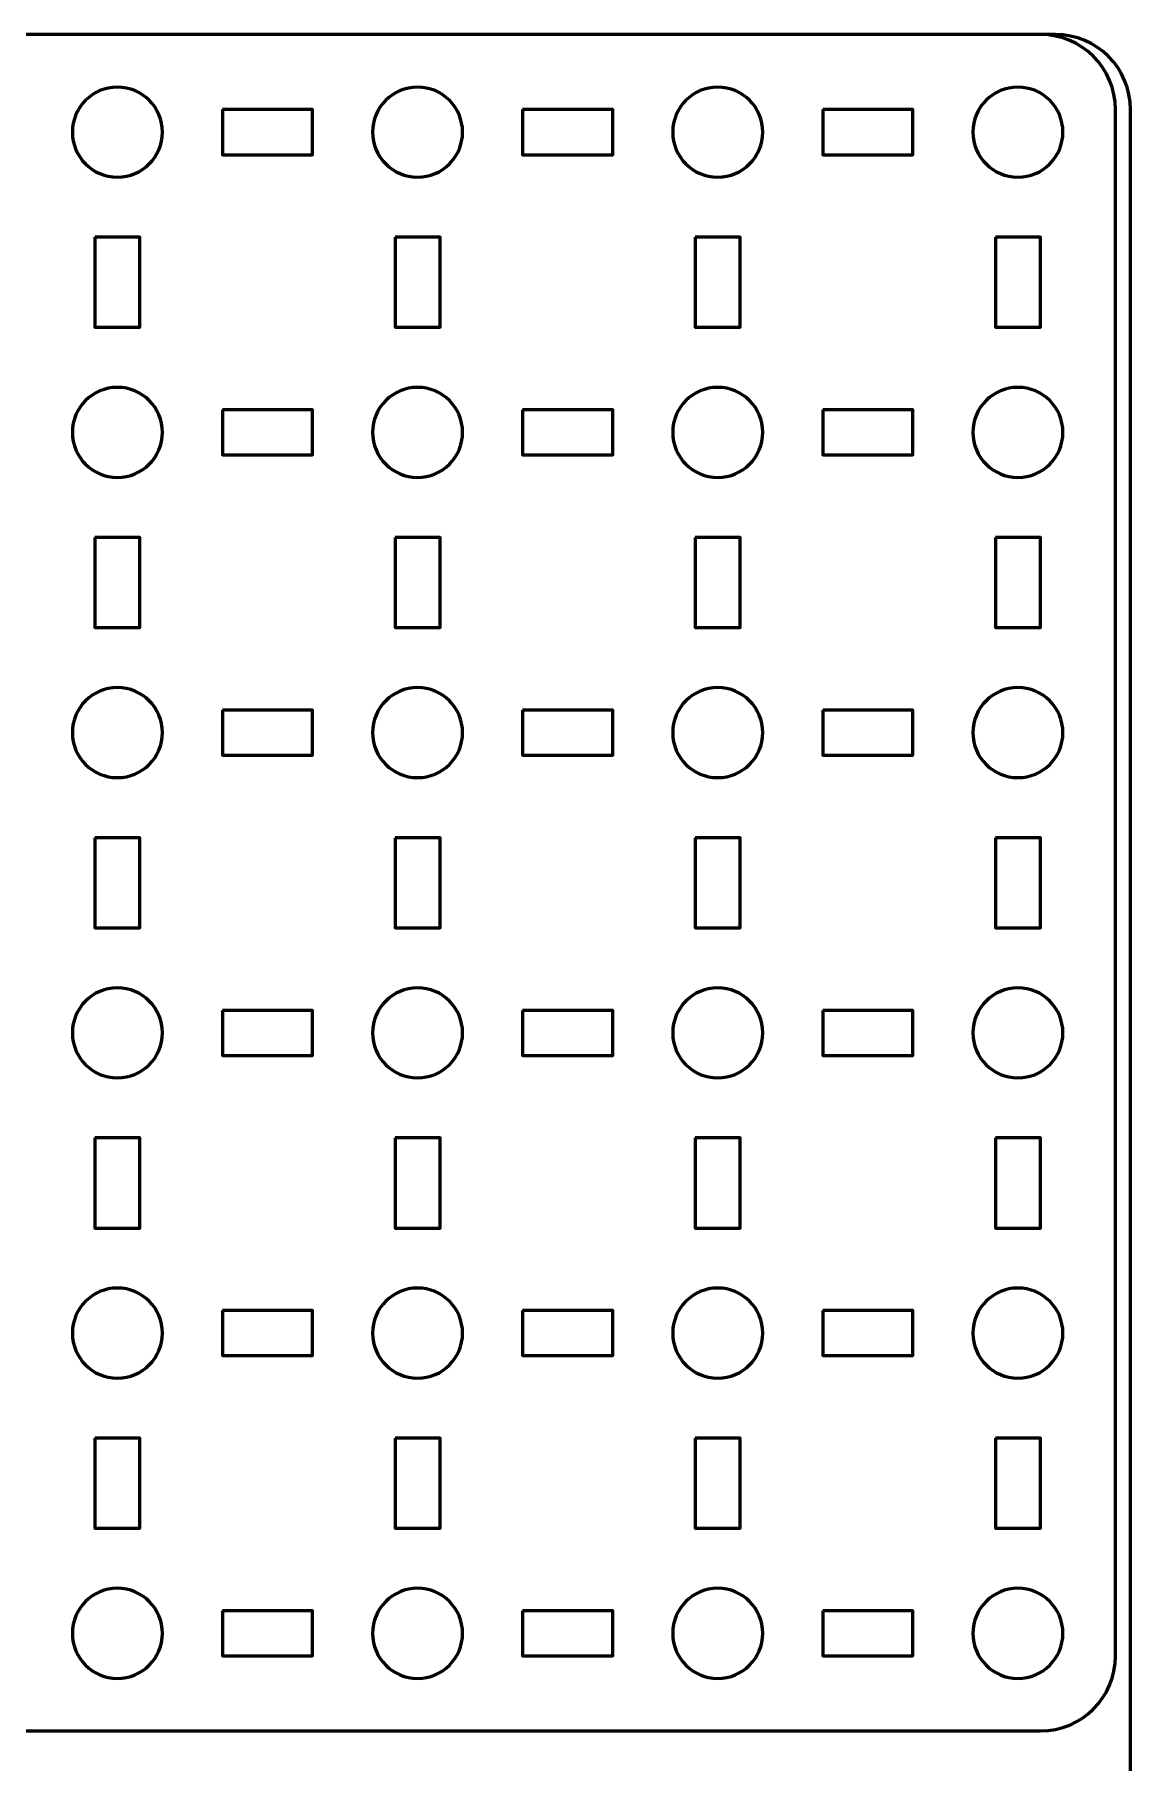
# Model space of a CAD drawing. Header units: centimetres. Extents: x -17.9 to -3.1, y -25.3 to -4.3.
# Drawn here: x -10.4 to -3.1, y -15.86 to -4.35 of the extents above; entities that cross this region are included whole.
import ezdxf

# ---------------------------------------------------------------- set-up
doc = ezdxf.new("R2010")
doc.units = ezdxf.units.CM
doc.header["$MEASUREMENT"] = 0
doc.layers.add('Layer 1', color=7, linetype='Continuous')

msp = doc.modelspace()

# ---------------------------------------------------------------- linework, layer by layer
at = {"layer": 'Layer 1', "color": 22, "lineweight": 53}
msp.add_open_spline([(-17.90003, -24.8499), (-17.90003, -24.8499), (-17.90003, -4.84994), (-17.90003, -4.84994), (-17.90003, -4.84994), (-17.90003, -4.57297), (-17.67694, -4.34998), (-17.39994, -4.34998), (-17.39994, -4.34998), (-17.39994, -4.34998), (-3.60007, -4.34998), (-3.60007, -4.34998), (-3.60007, -4.34998), (-3.32293, -4.34998), (-3.09997, -4.57297), (-3.09997, -4.84994), (-3.09997, -4.84994), (-3.09997, -4.84994), (-3.09997, -24.8499), (-3.09997, -24.8499), (-3.09997, -24.8499), (-3.09997, -25.1269), (-3.32293, -25.34999), (-3.60007, -25.34999), (-3.60007, -25.34999), (-3.60007, -25.34999), (-17.39994, -25.34999), (-17.39994, -25.34999), (-17.39994, -25.34999), (-17.67694, -25.34999), (-17.90003, -25.1269), (-17.90003, -24.8499)], degree=3, knots=[0, 0, 0, 0, 0.125, 0.125, 0.125, 0.125, 0.25, 0.25, 0.25, 0.25, 0.375, 0.375, 0.375, 0.375, 0.5, 0.5, 0.5, 0.5, 0.625, 0.625, 0.625, 0.625, 0.75, 0.75, 0.75, 0.75, 0.875, 0.875, 0.875, 0.875, 1, 1, 1, 1], dxfattribs=at)
at = {"layer": 'Layer 1', "color": 2, "lineweight": 53}
msp.add_open_spline([(-13.99992, -4.34998), (-13.99992, -4.34998), (-3.69994, -4.34998), (-3.69994, -4.34998), (-3.69994, -4.34998), (-3.42294, -4.34998), (-3.19998, -4.57308), (-3.19998, -4.85008), (-3.19998, -4.85008), (-3.19998, -4.85008), (-3.19998, -15.15006), (-3.19998, -15.15006), (-3.19998, -15.15006), (-3.19998, -15.42706), (-3.42294, -15.65002), (-3.69994, -15.65002), (-3.69994, -15.65002), (-3.69994, -15.65002), (-13.99992, -15.65002), (-13.99992, -15.65002), (-13.99992, -15.65002), (-14.27692, -15.65002), (-14.50002, -15.42706), (-14.50002, -15.15006), (-14.50002, -15.15006), (-14.50002, -15.15006), (-14.50002, -4.85008), (-14.50002, -4.85008), (-14.50002, -4.85008), (-14.50002, -4.57308), (-14.27692, -4.34998), (-13.99992, -4.34998)], degree=3, knots=[0, 0, 0, 0, 0.125, 0.125, 0.125, 0.125, 0.25, 0.25, 0.25, 0.25, 0.375, 0.375, 0.375, 0.375, 0.5, 0.5, 0.5, 0.5, 0.625, 0.625, 0.625, 0.625, 0.75, 0.75, 0.75, 0.75, 0.875, 0.875, 0.875, 0.875, 1, 1, 1, 1], dxfattribs=at)
at = {"layer": 'Layer 1', "lineweight": 53}
for points in [[(-9.54998, -5.00001), (-9.54998, -5.16578), (-9.68432, -5.30001), (-9.84998, -5.30001), (-9.84998, -5.30001), (-10.01561, -5.30001), (-10.14999, -5.16578), (-10.14999, -5.00001), (-10.14999, -5.00001), (-10.14999, -4.83434), (-10.01561, -4.70001), (-9.84998, -4.70001), (-9.84998, -4.70001), (-9.68432, -4.70001), (-9.54998, -4.83434), (-9.54998, -5.00001)], [(-7.55001, -5.00001), (-7.55001, -5.16578), (-7.68425, -5.30001), (-7.85002, -5.30001), (-7.85002, -5.30001), (-8.01568, -5.30001), (-8.15002, -5.16578), (-8.15002, -5.00001), (-8.15002, -5.00001), (-8.15002, -4.83434), (-8.01568, -4.70001), (-7.85002, -4.70001), (-7.85002, -4.70001), (-7.68425, -4.70001), (-7.55001, -4.83434), (-7.55001, -5.00001)], [(-5.54994, -5.00001), (-5.54994, -5.16578), (-5.68431, -5.30001), (-5.84994, -5.30001), (-5.84994, -5.30001), (-6.01571, -5.30001), (-6.14994, -5.16578), (-6.14994, -5.00001), (-6.14994, -5.00001), (-6.14994, -4.83434), (-6.01571, -4.70001), (-5.84994, -4.70001), (-5.84994, -4.70001), (-5.68431, -4.70001), (-5.54994, -4.83434), (-5.54994, -5.00001)], [(-3.55001, -5.00001), (-3.55001, -5.16578), (-3.68435, -5.30001), (-3.84997, -5.30001), (-3.84997, -5.30001), (-4.01564, -5.30001), (-4.14998, -5.16578), (-4.14998, -5.00001), (-4.14998, -5.00001), (-4.14998, -4.83434), (-4.01564, -4.70001), (-3.84997, -4.70001), (-3.84997, -4.70001), (-3.68435, -4.70001), (-3.55001, -4.83434), (-3.55001, -5.00001)], [(-9.14993, -4.85008), (-9.14993, -4.85008), (-8.54993, -4.85008), (-8.54993, -4.85008), (-8.54993, -4.85008), (-8.54993, -4.85008), (-8.54993, -5.15008), (-8.54993, -5.15008), (-8.54993, -5.15008), (-8.54993, -5.15008), (-9.14993, -5.15008), (-9.14993, -5.15008), (-9.14993, -5.15008), (-9.14993, -5.15008), (-9.14993, -4.85008), (-9.14993, -4.85008)], [(-7.14996, -4.85008), (-7.14996, -4.85008), (-6.54996, -4.85008), (-6.54996, -4.85008), (-6.54996, -4.85008), (-6.54996, -4.85008), (-6.54996, -5.15008), (-6.54996, -5.15008), (-6.54996, -5.15008), (-6.54996, -5.15008), (-7.14996, -5.15008), (-7.14996, -5.15008), (-7.14996, -5.15008), (-7.14996, -5.15008), (-7.14996, -4.85008), (-7.14996, -4.85008)], [(-5.15003, -4.85008), (-5.15003, -4.85008), (-4.55003, -4.85008), (-4.55003, -4.85008), (-4.55003, -4.85008), (-4.55003, -4.85008), (-4.55003, -5.15008), (-4.55003, -5.15008), (-4.55003, -5.15008), (-4.55003, -5.15008), (-5.15003, -5.15008), (-5.15003, -5.15008), (-5.15003, -5.15008), (-5.15003, -5.15008), (-5.15003, -4.85008), (-5.15003, -4.85008)], [(-10.00006, -5.70003), (-10.00006, -5.70003), (-9.70005, -5.70003), (-9.70005, -5.70003), (-9.70005, -5.70003), (-9.70005, -5.70003), (-9.70005, -6.30003), (-9.70005, -6.30003), (-9.70005, -6.30003), (-9.70005, -6.30003), (-10.00006, -6.30003), (-10.00006, -6.30003), (-10.00006, -6.30003), (-10.00006, -6.30003), (-10.00006, -5.70003), (-10.00006, -5.70003)], [(-7.99995, -5.70003), (-7.99995, -5.70003), (-7.69994, -5.70003), (-7.69994, -5.70003), (-7.69994, -5.70003), (-7.69994, -5.70003), (-7.69994, -6.30003), (-7.69994, -6.30003), (-7.69994, -6.30003), (-7.69994, -6.30003), (-7.99995, -6.30003), (-7.99995, -6.30003), (-7.99995, -6.30003), (-7.99995, -6.30003), (-7.99995, -5.70003), (-7.99995, -5.70003)], [(-6.00001, -5.70003), (-6.00001, -5.70003), (-5.70001, -5.70003), (-5.70001, -5.70003), (-5.70001, -5.70003), (-5.70001, -5.70003), (-5.70001, -6.30003), (-5.70001, -6.30003), (-5.70001, -6.30003), (-5.70001, -6.30003), (-6.00001, -6.30003), (-6.00001, -6.30003), (-6.00001, -6.30003), (-6.00001, -6.30003), (-6.00001, -5.70003), (-6.00001, -5.70003)], [(-3.99991, -5.70003), (-3.99991, -5.70003), (-3.6999, -5.70003), (-3.6999, -5.70003), (-3.6999, -5.70003), (-3.6999, -5.70003), (-3.6999, -6.30003), (-3.6999, -6.30003), (-3.6999, -6.30003), (-3.6999, -6.30003), (-3.99991, -6.30003), (-3.99991, -6.30003), (-3.99991, -6.30003), (-3.99991, -6.30003), (-3.99991, -5.70003), (-3.99991, -5.70003)], [(-9.54998, -7.00008), (-9.54998, -7.16571), (-9.68432, -7.30009), (-9.84998, -7.30009), (-9.84998, -7.30009), (-10.01561, -7.30009), (-10.14999, -7.16571), (-10.14999, -7.00008), (-10.14999, -7.00008), (-10.14999, -6.83431), (-10.01561, -6.70008), (-9.84998, -6.70008), (-9.84998, -6.70008), (-9.68432, -6.70008), (-9.54998, -6.83431), (-9.54998, -7.00008)], [(-7.55001, -7.00008), (-7.55001, -7.16571), (-7.68425, -7.30009), (-7.85002, -7.30009), (-7.85002, -7.30009), (-8.01568, -7.30009), (-8.15002, -7.16571), (-8.15002, -7.00008), (-8.15002, -7.00008), (-8.15002, -6.83431), (-8.01568, -6.70008), (-7.85002, -6.70008), (-7.85002, -6.70008), (-7.68425, -6.70008), (-7.55001, -6.83431), (-7.55001, -7.00008)], [(-5.54994, -7.00008), (-5.54994, -7.16571), (-5.68431, -7.30009), (-5.84994, -7.30009), (-5.84994, -7.30009), (-6.01571, -7.30009), (-6.14994, -7.16571), (-6.14994, -7.00008), (-6.14994, -7.00008), (-6.14994, -6.83431), (-6.01571, -6.70008), (-5.84994, -6.70008), (-5.84994, -6.70008), (-5.68431, -6.70008), (-5.54994, -6.83431), (-5.54994, -7.00008)], [(-3.55001, -7.00008), (-3.55001, -7.16571), (-3.68435, -7.30009), (-3.84997, -7.30009), (-3.84997, -7.30009), (-4.01564, -7.30009), (-4.14998, -7.16571), (-4.14998, -7.00008), (-4.14998, -7.00008), (-4.14998, -6.83431), (-4.01564, -6.70008), (-3.84997, -6.70008), (-3.84997, -6.70008), (-3.68435, -6.70008), (-3.55001, -6.83431), (-3.55001, -7.00008)], [(-9.14993, -6.85001), (-9.14993, -6.85001), (-8.54993, -6.85001), (-8.54993, -6.85001), (-8.54993, -6.85001), (-8.54993, -6.85001), (-8.54993, -7.15001), (-8.54993, -7.15001), (-8.54993, -7.15001), (-8.54993, -7.15001), (-9.14993, -7.15001), (-9.14993, -7.15001), (-9.14993, -7.15001), (-9.14993, -7.15001), (-9.14993, -6.85001), (-9.14993, -6.85001)], [(-7.14996, -6.85001), (-7.14996, -6.85001), (-6.54996, -6.85001), (-6.54996, -6.85001), (-6.54996, -6.85001), (-6.54996, -6.85001), (-6.54996, -7.15001), (-6.54996, -7.15001), (-6.54996, -7.15001), (-6.54996, -7.15001), (-7.14996, -7.15001), (-7.14996, -7.15001), (-7.14996, -7.15001), (-7.14996, -7.15001), (-7.14996, -6.85001), (-7.14996, -6.85001)], [(-5.15003, -6.85001), (-5.15003, -6.85001), (-4.55003, -6.85001), (-4.55003, -6.85001), (-4.55003, -6.85001), (-4.55003, -6.85001), (-4.55003, -7.15001), (-4.55003, -7.15001), (-4.55003, -7.15001), (-4.55003, -7.15001), (-5.15003, -7.15001), (-5.15003, -7.15001), (-5.15003, -7.15001), (-5.15003, -7.15001), (-5.15003, -6.85001), (-5.15003, -6.85001)], [(-10.00006, -7.69999), (-10.00006, -7.69999), (-9.70005, -7.69999), (-9.70005, -7.69999), (-9.70005, -7.69999), (-9.70005, -7.69999), (-9.70005, -8.3), (-9.70005, -8.3), (-9.70005, -8.3), (-9.70005, -8.3), (-10.00006, -8.3), (-10.00006, -8.3), (-10.00006, -8.3), (-10.00006, -8.3), (-10.00006, -7.69999), (-10.00006, -7.69999)], [(-7.99995, -7.69999), (-7.99995, -7.69999), (-7.69994, -7.69999), (-7.69994, -7.69999), (-7.69994, -7.69999), (-7.69994, -7.69999), (-7.69994, -8.3), (-7.69994, -8.3), (-7.69994, -8.3), (-7.69994, -8.3), (-7.99995, -8.3), (-7.99995, -8.3), (-7.99995, -8.3), (-7.99995, -8.3), (-7.99995, -7.69999), (-7.99995, -7.69999)], [(-6.00001, -7.69999), (-6.00001, -7.69999), (-5.70001, -7.69999), (-5.70001, -7.69999), (-5.70001, -7.69999), (-5.70001, -7.69999), (-5.70001, -8.3), (-5.70001, -8.3), (-5.70001, -8.3), (-5.70001, -8.3), (-6.00001, -8.3), (-6.00001, -8.3), (-6.00001, -8.3), (-6.00001, -8.3), (-6.00001, -7.69999), (-6.00001, -7.69999)], [(-3.99991, -7.69999), (-3.99991, -7.69999), (-3.6999, -7.69999), (-3.6999, -7.69999), (-3.6999, -7.69999), (-3.6999, -7.69999), (-3.6999, -8.3), (-3.6999, -8.3), (-3.6999, -8.3), (-3.6999, -8.3), (-3.99991, -8.3), (-3.99991, -8.3), (-3.99991, -8.3), (-3.99991, -8.3), (-3.99991, -7.69999), (-3.99991, -7.69999)], [(-9.54998, -9.00002), (-9.54998, -9.16568), (-9.68432, -9.30002), (-9.84998, -9.30002), (-9.84998, -9.30002), (-10.01561, -9.30002), (-10.14999, -9.16568), (-10.14999, -9.00002), (-10.14999, -9.00002), (-10.14999, -8.83439), (-10.01561, -8.70001), (-9.84998, -8.70001), (-9.84998, -8.70001), (-9.68432, -8.70001), (-9.54998, -8.83439), (-9.54998, -9.00002)], [(-7.55001, -9.00002), (-7.55001, -9.16568), (-7.68425, -9.30002), (-7.85002, -9.30002), (-7.85002, -9.30002), (-8.01568, -9.30002), (-8.15002, -9.16568), (-8.15002, -9.00002), (-8.15002, -9.00002), (-8.15002, -8.83439), (-8.01568, -8.70001), (-7.85002, -8.70001), (-7.85002, -8.70001), (-7.68425, -8.70001), (-7.55001, -8.83439), (-7.55001, -9.00002)], [(-5.54994, -9.00002), (-5.54994, -9.16568), (-5.68431, -9.30002), (-5.84994, -9.30002), (-5.84994, -9.30002), (-6.01571, -9.30002), (-6.14994, -9.16568), (-6.14994, -9.00002), (-6.14994, -9.00002), (-6.14994, -8.83439), (-6.01571, -8.70001), (-5.84994, -8.70001), (-5.84994, -8.70001), (-5.68431, -8.70001), (-5.54994, -8.83439), (-5.54994, -9.00002)], [(-3.55001, -9.00002), (-3.55001, -9.16568), (-3.68435, -9.30002), (-3.84997, -9.30002), (-3.84997, -9.30002), (-4.01564, -9.30002), (-4.14998, -9.16568), (-4.14998, -9.00002), (-4.14998, -9.00002), (-4.14998, -8.83439), (-4.01564, -8.70001), (-3.84997, -8.70001), (-3.84997, -8.70001), (-3.68435, -8.70001), (-3.55001, -8.83439), (-3.55001, -9.00002)], [(-9.14993, -8.84994), (-9.14993, -8.84994), (-8.54993, -8.84994), (-8.54993, -8.84994), (-8.54993, -8.84994), (-8.54993, -8.84994), (-8.54993, -9.14995), (-8.54993, -9.14995), (-8.54993, -9.14995), (-8.54993, -9.14995), (-9.14993, -9.14995), (-9.14993, -9.14995), (-9.14993, -9.14995), (-9.14993, -9.14995), (-9.14993, -8.84994), (-9.14993, -8.84994)], [(-7.14996, -8.84994), (-7.14996, -8.84994), (-6.54996, -8.84994), (-6.54996, -8.84994), (-6.54996, -8.84994), (-6.54996, -8.84994), (-6.54996, -9.14995), (-6.54996, -9.14995), (-6.54996, -9.14995), (-6.54996, -9.14995), (-7.14996, -9.14995), (-7.14996, -9.14995), (-7.14996, -9.14995), (-7.14996, -9.14995), (-7.14996, -8.84994), (-7.14996, -8.84994)], [(-5.15003, -8.84994), (-5.15003, -8.84994), (-4.55003, -8.84994), (-4.55003, -8.84994), (-4.55003, -8.84994), (-4.55003, -8.84994), (-4.55003, -9.14995), (-4.55003, -9.14995), (-4.55003, -9.14995), (-4.55003, -9.14995), (-5.15003, -9.14995), (-5.15003, -9.14995), (-5.15003, -9.14995), (-5.15003, -9.14995), (-5.15003, -8.84994), (-5.15003, -8.84994)], [(-10.00006, -9.70007), (-10.00006, -9.70007), (-9.70005, -9.70007), (-9.70005, -9.70007), (-9.70005, -9.70007), (-9.70005, -9.70007), (-9.70005, -10.30007), (-9.70005, -10.30007), (-9.70005, -10.30007), (-9.70005, -10.30007), (-10.00006, -10.30007), (-10.00006, -10.30007), (-10.00006, -10.30007), (-10.00006, -10.30007), (-10.00006, -9.70007), (-10.00006, -9.70007)], [(-7.99995, -9.70007), (-7.99995, -9.70007), (-7.69994, -9.70007), (-7.69994, -9.70007), (-7.69994, -9.70007), (-7.69994, -9.70007), (-7.69994, -10.30007), (-7.69994, -10.30007), (-7.69994, -10.30007), (-7.69994, -10.30007), (-7.99995, -10.30007), (-7.99995, -10.30007), (-7.99995, -10.30007), (-7.99995, -10.30007), (-7.99995, -9.70007), (-7.99995, -9.70007)], [(-6.00001, -9.70007), (-6.00001, -9.70007), (-5.70001, -9.70007), (-5.70001, -9.70007), (-5.70001, -9.70007), (-5.70001, -9.70007), (-5.70001, -10.30007), (-5.70001, -10.30007), (-5.70001, -10.30007), (-5.70001, -10.30007), (-6.00001, -10.30007), (-6.00001, -10.30007), (-6.00001, -10.30007), (-6.00001, -10.30007), (-6.00001, -9.70007), (-6.00001, -9.70007)], [(-3.99991, -9.70007), (-3.99991, -9.70007), (-3.6999, -9.70007), (-3.6999, -9.70007), (-3.6999, -9.70007), (-3.6999, -9.70007), (-3.6999, -10.30007), (-3.6999, -10.30007), (-3.6999, -10.30007), (-3.6999, -10.30007), (-3.99991, -10.30007), (-3.99991, -10.30007), (-3.99991, -10.30007), (-3.99991, -10.30007), (-3.99991, -9.70007), (-3.99991, -9.70007)], [(-9.54998, -10.99998), (-9.54998, -11.16575), (-9.68432, -11.29999), (-9.84998, -11.29999), (-9.84998, -11.29999), (-10.01561, -11.29999), (-10.14999, -11.16575), (-10.14999, -10.99998), (-10.14999, -10.99998), (-10.14999, -10.83432), (-10.01561, -10.69998), (-9.84998, -10.69998), (-9.84998, -10.69998), (-9.68432, -10.69998), (-9.54998, -10.83432), (-9.54998, -10.99998)], [(-7.55001, -10.99998), (-7.55001, -11.16575), (-7.68425, -11.29999), (-7.85002, -11.29999), (-7.85002, -11.29999), (-8.01568, -11.29999), (-8.15002, -11.16575), (-8.15002, -10.99998), (-8.15002, -10.99998), (-8.15002, -10.83432), (-8.01568, -10.69998), (-7.85002, -10.69998), (-7.85002, -10.69998), (-7.68425, -10.69998), (-7.55001, -10.83432), (-7.55001, -10.99998)], [(-5.54994, -10.99998), (-5.54994, -11.16575), (-5.68431, -11.29999), (-5.84994, -11.29999), (-5.84994, -11.29999), (-6.01571, -11.29999), (-6.14994, -11.16575), (-6.14994, -10.99998), (-6.14994, -10.99998), (-6.14994, -10.83432), (-6.01571, -10.69998), (-5.84994, -10.69998), (-5.84994, -10.69998), (-5.68431, -10.69998), (-5.54994, -10.83432), (-5.54994, -10.99998)], [(-3.55001, -10.99998), (-3.55001, -11.16575), (-3.68435, -11.29999), (-3.84997, -11.29999), (-3.84997, -11.29999), (-4.01564, -11.29999), (-4.14998, -11.16575), (-4.14998, -10.99998), (-4.14998, -10.99998), (-4.14998, -10.83432), (-4.01564, -10.69998), (-3.84997, -10.69998), (-3.84997, -10.69998), (-3.68435, -10.69998), (-3.55001, -10.83432), (-3.55001, -10.99998)], [(-9.14993, -10.85005), (-9.14993, -10.85005), (-8.54993, -10.85005), (-8.54993, -10.85005), (-8.54993, -10.85005), (-8.54993, -10.85005), (-8.54993, -11.15005), (-8.54993, -11.15005), (-8.54993, -11.15005), (-8.54993, -11.15005), (-9.14993, -11.15005), (-9.14993, -11.15005), (-9.14993, -11.15005), (-9.14993, -11.15005), (-9.14993, -10.85005), (-9.14993, -10.85005)], [(-7.14996, -10.85005), (-7.14996, -10.85005), (-6.54996, -10.85005), (-6.54996, -10.85005), (-6.54996, -10.85005), (-6.54996, -10.85005), (-6.54996, -11.15005), (-6.54996, -11.15005), (-6.54996, -11.15005), (-6.54996, -11.15005), (-7.14996, -11.15005), (-7.14996, -11.15005), (-7.14996, -11.15005), (-7.14996, -11.15005), (-7.14996, -10.85005), (-7.14996, -10.85005)], [(-5.15003, -10.85005), (-5.15003, -10.85005), (-4.55003, -10.85005), (-4.55003, -10.85005), (-4.55003, -10.85005), (-4.55003, -10.85005), (-4.55003, -11.15005), (-4.55003, -11.15005), (-4.55003, -11.15005), (-4.55003, -11.15005), (-5.15003, -11.15005), (-5.15003, -11.15005), (-5.15003, -11.15005), (-5.15003, -11.15005), (-5.15003, -10.85005), (-5.15003, -10.85005)], [(-10.00006, -11.70004), (-10.00006, -11.70004), (-9.70005, -11.70004), (-9.70005, -11.70004), (-9.70005, -11.70004), (-9.70005, -11.70004), (-9.70005, -12.30004), (-9.70005, -12.30004), (-9.70005, -12.30004), (-9.70005, -12.30004), (-10.00006, -12.30004), (-10.00006, -12.30004), (-10.00006, -12.30004), (-10.00006, -12.30004), (-10.00006, -11.70004), (-10.00006, -11.70004)], [(-7.99995, -11.70004), (-7.99995, -11.70004), (-7.69994, -11.70004), (-7.69994, -11.70004), (-7.69994, -11.70004), (-7.69994, -11.70004), (-7.69994, -12.30004), (-7.69994, -12.30004), (-7.69994, -12.30004), (-7.69994, -12.30004), (-7.99995, -12.30004), (-7.99995, -12.30004), (-7.99995, -12.30004), (-7.99995, -12.30004), (-7.99995, -11.70004), (-7.99995, -11.70004)], [(-6.00001, -11.70004), (-6.00001, -11.70004), (-5.70001, -11.70004), (-5.70001, -11.70004), (-5.70001, -11.70004), (-5.70001, -11.70004), (-5.70001, -12.30004), (-5.70001, -12.30004), (-5.70001, -12.30004), (-5.70001, -12.30004), (-6.00001, -12.30004), (-6.00001, -12.30004), (-6.00001, -12.30004), (-6.00001, -12.30004), (-6.00001, -11.70004), (-6.00001, -11.70004)], [(-3.99991, -11.70004), (-3.99991, -11.70004), (-3.6999, -11.70004), (-3.6999, -11.70004), (-3.6999, -11.70004), (-3.6999, -11.70004), (-3.6999, -12.30004), (-3.6999, -12.30004), (-3.6999, -12.30004), (-3.6999, -12.30004), (-3.99991, -12.30004), (-3.99991, -12.30004), (-3.99991, -12.30004), (-3.99991, -12.30004), (-3.99991, -11.70004), (-3.99991, -11.70004)], [(-9.54998, -13.00006), (-9.54998, -13.16569), (-9.68432, -13.30006), (-9.84998, -13.30006), (-9.84998, -13.30006), (-10.01561, -13.30006), (-10.14999, -13.16569), (-10.14999, -13.00006), (-10.14999, -13.00006), (-10.14999, -12.83429), (-10.01561, -12.70005), (-9.84998, -12.70005), (-9.84998, -12.70005), (-9.68432, -12.70005), (-9.54998, -12.83429), (-9.54998, -13.00006)], [(-7.55001, -13.00006), (-7.55001, -13.16569), (-7.68425, -13.30006), (-7.85002, -13.30006), (-7.85002, -13.30006), (-8.01568, -13.30006), (-8.15002, -13.16569), (-8.15002, -13.00006), (-8.15002, -13.00006), (-8.15002, -12.83429), (-8.01568, -12.70005), (-7.85002, -12.70005), (-7.85002, -12.70005), (-7.68425, -12.70005), (-7.55001, -12.83429), (-7.55001, -13.00006)], [(-5.54994, -13.00006), (-5.54994, -13.16569), (-5.68431, -13.30006), (-5.84994, -13.30006), (-5.84994, -13.30006), (-6.01571, -13.30006), (-6.14994, -13.16569), (-6.14994, -13.00006), (-6.14994, -13.00006), (-6.14994, -12.83429), (-6.01571, -12.70005), (-5.84994, -12.70005), (-5.84994, -12.70005), (-5.68431, -12.70005), (-5.54994, -12.83429), (-5.54994, -13.00006)], [(-3.55001, -13.00006), (-3.55001, -13.16569), (-3.68435, -13.30006), (-3.84997, -13.30006), (-3.84997, -13.30006), (-4.01564, -13.30006), (-4.14998, -13.16569), (-4.14998, -13.00006), (-4.14998, -13.00006), (-4.14998, -12.83429), (-4.01564, -12.70005), (-3.84997, -12.70005), (-3.84997, -12.70005), (-3.68435, -12.70005), (-3.55001, -12.83429), (-3.55001, -13.00006)], [(-9.14993, -12.84999), (-9.14993, -12.84999), (-8.54993, -12.84999), (-8.54993, -12.84999), (-8.54993, -12.84999), (-8.54993, -12.84999), (-8.54993, -13.14999), (-8.54993, -13.14999), (-8.54993, -13.14999), (-8.54993, -13.14999), (-9.14993, -13.14999), (-9.14993, -13.14999), (-9.14993, -13.14999), (-9.14993, -13.14999), (-9.14993, -12.84999), (-9.14993, -12.84999)], [(-7.14996, -12.84999), (-7.14996, -12.84999), (-6.54996, -12.84999), (-6.54996, -12.84999), (-6.54996, -12.84999), (-6.54996, -12.84999), (-6.54996, -13.14999), (-6.54996, -13.14999), (-6.54996, -13.14999), (-6.54996, -13.14999), (-7.14996, -13.14999), (-7.14996, -13.14999), (-7.14996, -13.14999), (-7.14996, -13.14999), (-7.14996, -12.84999), (-7.14996, -12.84999)], [(-5.15003, -12.84999), (-5.15003, -12.84999), (-4.55003, -12.84999), (-4.55003, -12.84999), (-4.55003, -12.84999), (-4.55003, -12.84999), (-4.55003, -13.14999), (-4.55003, -13.14999), (-4.55003, -13.14999), (-4.55003, -13.14999), (-5.15003, -13.14999), (-5.15003, -13.14999), (-5.15003, -13.14999), (-5.15003, -13.14999), (-5.15003, -12.84999), (-5.15003, -12.84999)], [(-10.00006, -13.69997), (-10.00006, -13.69997), (-9.70005, -13.69997), (-9.70005, -13.69997), (-9.70005, -13.69997), (-9.70005, -13.69997), (-9.70005, -14.29997), (-9.70005, -14.29997), (-9.70005, -14.29997), (-9.70005, -14.29997), (-10.00006, -14.29997), (-10.00006, -14.29997), (-10.00006, -14.29997), (-10.00006, -14.29997), (-10.00006, -13.69997), (-10.00006, -13.69997)], [(-7.99995, -13.69997), (-7.99995, -13.69997), (-7.69994, -13.69997), (-7.69994, -13.69997), (-7.69994, -13.69997), (-7.69994, -13.69997), (-7.69994, -14.29997), (-7.69994, -14.29997), (-7.69994, -14.29997), (-7.69994, -14.29997), (-7.99995, -14.29997), (-7.99995, -14.29997), (-7.99995, -14.29997), (-7.99995, -14.29997), (-7.99995, -13.69997), (-7.99995, -13.69997)], [(-6.00001, -13.69997), (-6.00001, -13.69997), (-5.70001, -13.69997), (-5.70001, -13.69997), (-5.70001, -13.69997), (-5.70001, -13.69997), (-5.70001, -14.29997), (-5.70001, -14.29997), (-5.70001, -14.29997), (-5.70001, -14.29997), (-6.00001, -14.29997), (-6.00001, -14.29997), (-6.00001, -14.29997), (-6.00001, -14.29997), (-6.00001, -13.69997), (-6.00001, -13.69997)], [(-3.99991, -13.69997), (-3.99991, -13.69997), (-3.6999, -13.69997), (-3.6999, -13.69997), (-3.6999, -13.69997), (-3.6999, -13.69997), (-3.6999, -14.29997), (-3.6999, -14.29997), (-3.6999, -14.29997), (-3.6999, -14.29997), (-3.99991, -14.29997), (-3.99991, -14.29997), (-3.99991, -14.29997), (-3.99991, -14.29997), (-3.99991, -13.69997), (-3.99991, -13.69997)], [(-9.54998, -15.00002), (-9.54998, -15.16565), (-9.68432, -15.29999), (-9.84998, -15.29999), (-9.84998, -15.29999), (-10.01561, -15.29999), (-10.14999, -15.16565), (-10.14999, -15.00002), (-10.14999, -15.00002), (-10.14999, -14.83436), (-10.01561, -14.70002), (-9.84998, -14.70002), (-9.84998, -14.70002), (-9.68432, -14.70002), (-9.54998, -14.83436), (-9.54998, -15.00002)], [(-7.55001, -15.00002), (-7.55001, -15.16565), (-7.68425, -15.29999), (-7.85002, -15.29999), (-7.85002, -15.29999), (-8.01568, -15.29999), (-8.15002, -15.16565), (-8.15002, -15.00002), (-8.15002, -15.00002), (-8.15002, -14.83436), (-8.01568, -14.70002), (-7.85002, -14.70002), (-7.85002, -14.70002), (-7.68425, -14.70002), (-7.55001, -14.83436), (-7.55001, -15.00002)], [(-5.54994, -15.00002), (-5.54994, -15.16565), (-5.68431, -15.29999), (-5.84994, -15.29999), (-5.84994, -15.29999), (-6.01571, -15.29999), (-6.14994, -15.16565), (-6.14994, -15.00002), (-6.14994, -15.00002), (-6.14994, -14.83436), (-6.01571, -14.70002), (-5.84994, -14.70002), (-5.84994, -14.70002), (-5.68431, -14.70002), (-5.54994, -14.83436), (-5.54994, -15.00002)], [(-3.55001, -15.00002), (-3.55001, -15.16565), (-3.68435, -15.29999), (-3.84997, -15.29999), (-3.84997, -15.29999), (-4.01564, -15.29999), (-4.14998, -15.16565), (-4.14998, -15.00002), (-4.14998, -15.00002), (-4.14998, -14.83436), (-4.01564, -14.70002), (-3.84997, -14.70002), (-3.84997, -14.70002), (-3.68435, -14.70002), (-3.55001, -14.83436), (-3.55001, -15.00002)], [(-9.14993, -14.85009), (-9.14993, -14.85009), (-8.54993, -14.85009), (-8.54993, -14.85009), (-8.54993, -14.85009), (-8.54993, -14.85009), (-8.54993, -15.1501), (-8.54993, -15.1501), (-8.54993, -15.1501), (-8.54993, -15.1501), (-9.14993, -15.1501), (-9.14993, -15.1501), (-9.14993, -15.1501), (-9.14993, -15.1501), (-9.14993, -14.85009), (-9.14993, -14.85009)], [(-7.14996, -14.85009), (-7.14996, -14.85009), (-6.54996, -14.85009), (-6.54996, -14.85009), (-6.54996, -14.85009), (-6.54996, -14.85009), (-6.54996, -15.1501), (-6.54996, -15.1501), (-6.54996, -15.1501), (-6.54996, -15.1501), (-7.14996, -15.1501), (-7.14996, -15.1501), (-7.14996, -15.1501), (-7.14996, -15.1501), (-7.14996, -14.85009), (-7.14996, -14.85009)], [(-5.15003, -14.85009), (-5.15003, -14.85009), (-4.55003, -14.85009), (-4.55003, -14.85009), (-4.55003, -14.85009), (-4.55003, -14.85009), (-4.55003, -15.1501), (-4.55003, -15.1501), (-4.55003, -15.1501), (-4.55003, -15.1501), (-5.15003, -15.1501), (-5.15003, -15.1501), (-5.15003, -15.1501), (-5.15003, -15.1501), (-5.15003, -14.85009), (-5.15003, -14.85009)]]:
    msp.add_open_spline(points, degree=3, knots=[0, 0, 0, 0, 0.25, 0.25, 0.25, 0.25, 0.5, 0.5, 0.5, 0.5, 0.75, 0.75, 0.75, 0.75, 1, 1, 1, 1], dxfattribs=at)

doc.saveas('drawing.dxf')
